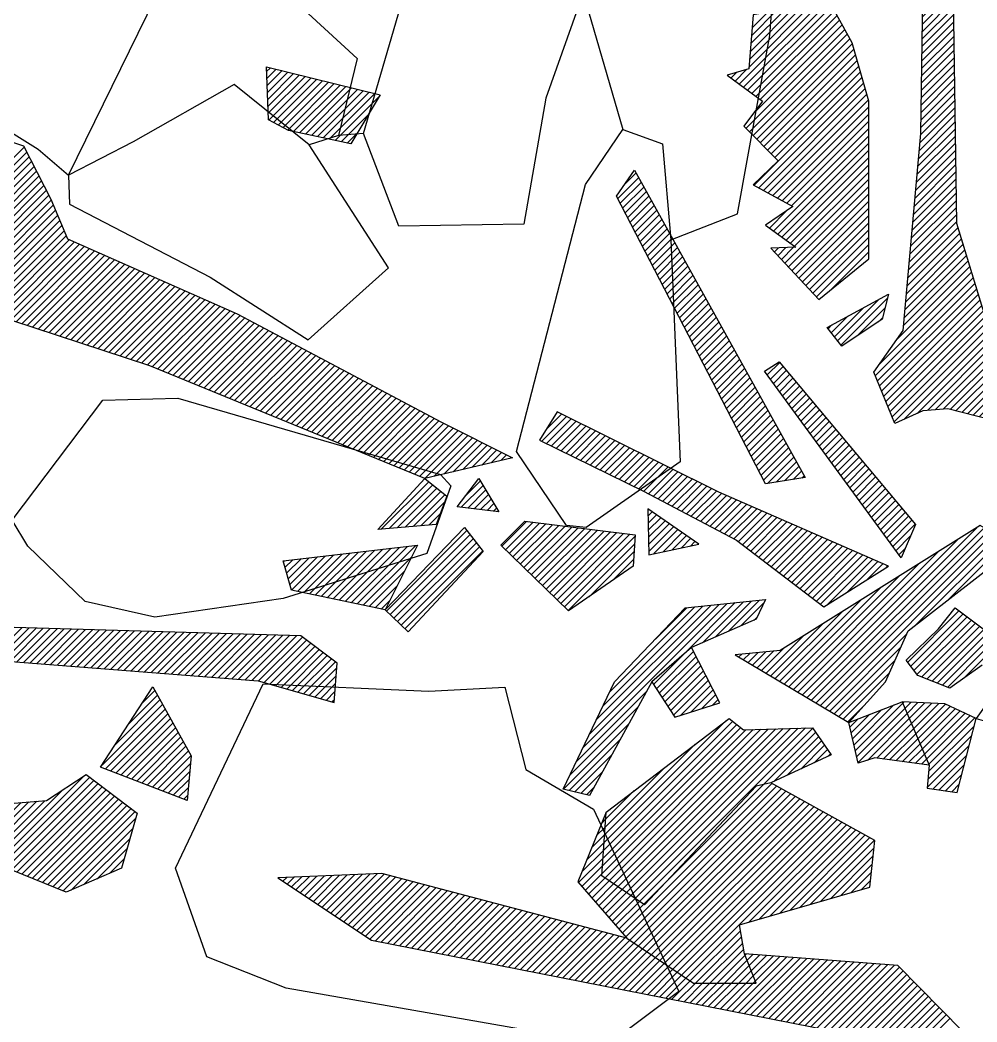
# Model space of a CAD drawing. Header units: metres. Extents: x -3.89 to -2.45, y -19 to -15.4.
# Drawn here: x -3.2645 to -2.7974, y -16.1378 to -15.6489 of the extents above; entities that cross this region are included whole.
import ezdxf

# ---------------------------------------------------------------- set-up
doc = ezdxf.new("R2010")
doc.units = ezdxf.units.M
doc.header["$LTSCALE"] = 25
doc.header["$MEASUREMENT"] = 0
doc.layers.get('0').update_dxf_attribs({"linetype": 'CONTINUOUS'})
for name, color, linetype in [('KNOCHEN', 2, 'CONTINUOUS'), ('KNOCHENSCHRAFF', 2, 'CONTINUOUS'), ('STEINE', 4, 'CONTINUOUS')]:
    doc.layers.add(name, color=color, linetype=linetype)

# ---------------------------------------------------------------- blocks, each defined once
blk = doc.blocks.new('*X3')
at = {"color": 0}
for p, q in [((-327.917, -1596.113), (-326.346, -1594.542)), ((-327.589, -1596.139), (-326.003, -1594.553)), ((-327.261, -1596.165), (-325.66, -1594.563)), ((-326.933, -1596.19), (-325.316, -1594.573)), ((-326.605, -1596.216), (-324.973, -1594.583)), ((-326.277, -1596.241), (-324.629, -1594.593)), ((-325.949, -1596.267), (-324.286, -1594.603)), ((-325.621, -1596.292), (-323.943, -1594.614)), ((-325.293, -1596.318), (-323.599, -1594.624)), ((-324.965, -1596.343), (-323.256, -1594.634)), ((-324.637, -1596.369), (-322.913, -1594.644)), ((-324.309, -1596.394), (-322.569, -1594.654)), ((-323.981, -1596.42), (-322.226, -1594.664)), ((-323.653, -1596.445), (-321.882, -1594.675)), ((-323.325, -1596.471), (-321.539, -1594.685)), ((-322.997, -1596.496), (-321.196, -1594.695)), ((-322.669, -1596.522), (-320.852, -1594.705)), ((-322.341, -1596.548), (-320.509, -1594.715)), ((-322.013, -1596.573), (-320.166, -1594.725)), ((-321.685, -1596.599), (-319.822, -1594.736)), ((-321.357, -1596.624), (-319.479, -1594.746)), ((-321.029, -1596.65), (-319.135, -1594.756)), ((-320.701, -1596.675), (-318.792, -1594.766)), ((-320.373, -1596.701), (-318.449, -1594.776)), ((-320.045, -1596.726), (-318.105, -1594.787)), ((-319.717, -1596.752), (-317.762, -1594.797)), ((-319.389, -1596.777), (-317.418, -1594.807)), ((-319.061, -1596.803), (-317.075, -1594.817)), ((-318.733, -1596.828), (-316.732, -1594.827)), ((-318.405, -1596.854), (-316.388, -1594.837)), ((-318.077, -1596.879), (-316.045, -1594.848)), ((-317.749, -1596.905), (-315.702, -1594.858)), ((-317.421, -1596.93), (-315.358, -1594.868)), ((-317.093, -1596.956), (-315.015, -1594.878)), ((-316.765, -1596.982), (-314.671, -1594.888)), ((-316.437, -1597.007), (-314.328, -1594.898)), ((-316.109, -1597.033), (-313.985, -1594.909)), ((-315.781, -1597.058), (-313.641, -1594.919)), ((-315.453, -1597.084), (-313.298, -1594.929)), ((-315.125, -1597.109), (-312.955, -1594.939)), ((-314.802, -1597.141), (-312.666, -1595.005)), ((-314.528, -1597.22), (-312.464, -1595.155)), ((-314.253, -1597.299), (-312.261, -1595.306)), ((-313.979, -1597.378), (-312.058, -1595.457)), ((-313.704, -1597.457), (-311.855, -1595.608)), ((-313.43, -1597.536), (-311.652, -1595.758)), ((-313.155, -1597.615), (-311.45, -1595.909)), ((-312.881, -1597.694), (-311.247, -1596.06)), ((-312.606, -1597.773), (-311.044, -1596.21)), ((-312.332, -1597.852), (-310.985, -1596.505)), ((-312.057, -1597.931), (-311.016, -1596.889)), ((-320.48, -1598.222), (-319.87, -1597.612)), ((-311.783, -1598.01), (-311.046, -1597.273)), ((-311.508, -1598.089), (-311.076, -1597.657)), ((-321.791, -1600.24), (-319.617, -1598.066)), ((-321.135, -1599.231), (-319.743, -1597.839)), ((-311.234, -1598.168), (-311.107, -1598.041)), ((-322.446, -1601.249), (-319.49, -1598.292)), ((-322.284, -1601.44), (-319.363, -1598.519)), ((-322.029, -1601.539), (-319.236, -1598.745)), ((-321.774, -1601.637), (-319.109, -1598.972)), ((-297.968, -1605.409), (-291.666, -1599.107)), ((-297.943, -1605.03), (-292.005, -1599.091)), ((-321.519, -1601.736), (-318.982, -1599.199)), ((-321.264, -1601.834), (-318.855, -1599.425)), ((-321.008, -1601.932), (-318.728, -1599.652)), ((-298.043, -1606.544), (-291.023, -1599.524)), ((-298.018, -1606.165), (-291.27, -1599.418)), ((-297.993, -1605.787), (-291.468, -1599.262)), ((-297.897, -1606.751), (-290.659, -1599.513)), ((-297.687, -1606.895), (-290.294, -1599.503)), ((-297.477, -1607.038), (-289.93, -1599.492)), ((-297.267, -1607.182), (-289.565, -1599.481)), ((-297.057, -1607.325), (-289.201, -1599.47)), ((-296.846, -1607.469), (-288.836, -1599.459)), ((-296.636, -1607.612), (-288.472, -1599.448)), ((-296.426, -1607.756), (-288.107, -1599.437)), ((-296.216, -1607.899), (-287.761, -1599.445)), ((-290.161, -1602.197), (-287.617, -1599.653)), ((-320.753, -1602.031), (-318.601, -1599.878)), ((-320.498, -1602.129), (-318.474, -1600.105)), ((-289.665, -1602.055), (-287.472, -1599.862)), ((-289.004, -1601.747), (-287.328, -1600.071)), ((-320.243, -1602.228), (-318.347, -1600.331)), ((-319.988, -1602.326), (-318.22, -1600.558)), ((-297.918, -1604.652), (-293.492, -1600.226)), ((-288.342, -1601.44), (-287.183, -1600.28)), ((-287.681, -1601.132), (-287.038, -1600.489)), ((-319.733, -1602.425), (-318.093, -1600.785)), ((-287.02, -1600.824), (-286.894, -1600.698)), ((-319.478, -1602.523), (-318.123, -1601.168)), ((-319.223, -1602.621), (-318.159, -1601.558)), ((-297.893, -1604.273), (-294.98, -1601.36)), ((-327.614, -1606.063), (-323.323, -1601.772)), ((-327.363, -1606.165), (-323.043, -1601.846)), ((-327.111, -1606.268), (-322.842, -1601.998)), ((-318.967, -1602.72), (-318.196, -1601.948)), ((-327.865, -1605.961), (-324.355, -1602.451)), ((-326.86, -1606.37), (-322.64, -1602.15)), ((-326.609, -1606.472), (-322.439, -1602.302)), ((-326.358, -1606.574), (-322.237, -1602.454)), ((-318.712, -1602.818), (-318.232, -1602.338)), ((-297.869, -1603.895), (-296.468, -1602.494)), ((-297.052, -1609.443), (-289.759, -1602.149)), ((-296.888, -1609.632), (-289.531, -1602.275)), ((-296.693, -1609.791), (-289.303, -1602.4)), ((-296.482, -1609.933), (-289.075, -1602.526)), ((-294.882, -1606.918), (-290.161, -1602.197)), ((-328.875, -1605.556), (-326.398, -1603.08)), ((-328.619, -1605.654), (-326.013, -1603.048)), ((-328.368, -1605.756), (-325.629, -1603.017)), ((-328.117, -1605.859), (-325.244, -1602.986)), ((-326.106, -1606.677), (-322.036, -1602.606)), ((-325.855, -1606.779), (-321.835, -1602.758)), ((-325.604, -1606.881), (-321.633, -1602.911)), ((-325.352, -1606.983), (-321.432, -1603.063)), ((-318.457, -1602.917), (-318.268, -1602.728)), ((-296.27, -1610.075), (-288.847, -1602.651)), ((-296.059, -1610.217), (-288.619, -1602.777)), ((-295.848, -1610.359), (-288.391, -1602.902)), ((-295.636, -1610.501), (-288.163, -1603.028)), ((-325.101, -1607.086), (-321.23, -1603.215)), ((-324.85, -1607.188), (-321.029, -1603.367)), ((-324.598, -1607.29), (-320.828, -1603.519)), ((-295.425, -1610.643), (-287.935, -1603.153)), ((-295.213, -1610.785), (-287.707, -1603.279)), ((-295.002, -1610.928), (-287.479, -1603.404)), ((-294.79, -1611.07), (-287.251, -1603.53)), ((-324.347, -1607.392), (-320.808, -1603.853)), ((-298.067, -1604.093), (-297.869, -1603.895)), ((-294.579, -1611.212), (-287.022, -1603.655)), ((-294.368, -1611.354), (-286.794, -1603.781)), ((-294.156, -1611.496), (-286.566, -1603.906)), ((-293.945, -1611.638), (-286.338, -1604.032)), ((-323.951, -1607.35), (-320.948, -1604.347)), ((-298.306, -1604.685), (-297.893, -1604.273)), ((-290.853, -1608.9), (-286.11, -1604.157)), ((-290.356, -1608.757), (-285.882, -1604.283)), ((-289.86, -1608.614), (-285.654, -1604.408)), ((-289.364, -1608.471), (-285.426, -1604.534)), ((-323.327, -1607.079), (-321.088, -1604.84)), ((-298.783, -1605.87), (-297.943, -1605.03)), ((-298.544, -1605.278), (-297.918, -1604.652)), ((-288.867, -1608.328), (-285.198, -1604.659)), ((-288.371, -1608.186), (-284.97, -1604.785)), ((-287.874, -1608.043), (-284.742, -1604.91)), ((-322.703, -1606.809), (-321.227, -1605.333)), ((-299.022, -1606.463), (-297.968, -1605.409)), ((-287.378, -1607.9), (-284.764, -1605.286)), ((-322.078, -1606.538), (-321.367, -1605.826)), ((-299.191, -1606.985), (-297.993, -1605.787)), ((-286.882, -1607.757), (-284.808, -1605.684)), ((-299.026, -1607.174), (-298.018, -1606.165)), ((-286.385, -1607.614), (-284.853, -1606.082)), ((-285.889, -1607.471), (-284.897, -1606.479)), ((-313.827, -1606.772), (-313.798, -1606.742)), ((-313.615, -1606.914), (-313.429, -1606.728)), ((-313.403, -1607.055), (-313.061, -1606.713)), ((-313.191, -1607.197), (-312.693, -1606.698)), ((-312.979, -1607.338), (-312.325, -1606.684)), ((-312.767, -1607.479), (-311.957, -1606.669)), ((-312.555, -1607.621), (-311.588, -1606.654)), ((-312.343, -1607.762), (-311.22, -1606.64)), ((-312.131, -1607.904), (-310.852, -1606.625)), ((-311.919, -1608.045), (-310.484, -1606.611)), ((-311.706, -1608.187), (-310.116, -1606.596)), ((-311.494, -1608.328), (-309.747, -1606.581)), ((-311.282, -1608.47), (-309.379, -1606.567)), ((-311.07, -1608.611), (-309.011, -1606.552)), ((-310.858, -1608.753), (-308.676, -1606.571)), ((-310.646, -1608.894), (-308.396, -1606.645)), ((-310.434, -1609.036), (-308.117, -1606.718)), ((-310.222, -1609.177), (-307.837, -1606.792)), ((-310.01, -1609.318), (-307.557, -1606.866)), ((-309.798, -1609.46), (-307.278, -1606.94)), ((-298.862, -1607.363), (-298.043, -1606.544)), ((-298.697, -1607.552), (-297.897, -1606.751)), ((-298.533, -1607.741), (-297.687, -1606.895)), ((-296.006, -1608.043), (-294.882, -1606.918)), ((-285.392, -1607.328), (-284.941, -1606.877)), ((-309.586, -1609.601), (-306.998, -1607.014)), ((-309.373, -1609.743), (-306.718, -1607.088)), ((-309.11, -1609.833), (-306.439, -1607.162)), ((-308.815, -1609.891), (-306.159, -1607.235)), ((-308.519, -1609.949), (-305.879, -1607.309)), ((-308.224, -1610.007), (-305.6, -1607.383)), ((-307.928, -1610.066), (-305.32, -1607.457)), ((-298.368, -1607.93), (-297.477, -1607.038)), ((-298.204, -1608.119), (-297.267, -1607.182)), ((-298.039, -1608.308), (-297.057, -1607.325)), ((-297.875, -1608.497), (-296.846, -1607.469)), ((-307.633, -1610.124), (-305.04, -1607.531)), ((-307.337, -1610.182), (-304.76, -1607.605)), ((-307.042, -1610.24), (-304.481, -1607.679)), ((-306.746, -1610.298), (-304.201, -1607.752)), ((-306.451, -1610.356), (-303.921, -1607.826)), ((-306.155, -1610.414), (-303.642, -1607.9)), ((-297.71, -1608.686), (-296.636, -1607.612)), ((-297.546, -1608.875), (-296.426, -1607.756)), ((-297.381, -1609.065), (-296.216, -1607.899)), ((-305.86, -1610.472), (-303.362, -1607.974)), ((-305.564, -1610.53), (-303.082, -1608.048)), ((-305.269, -1610.588), (-302.803, -1608.122)), ((-304.973, -1610.646), (-302.523, -1608.196)), ((-304.678, -1610.704), (-302.243, -1608.269)), ((-304.382, -1610.762), (-301.963, -1608.343)), ((-304.087, -1610.82), (-301.684, -1608.417)), ((-297.217, -1609.254), (-296.006, -1608.043)), ((-303.791, -1610.878), (-301.404, -1608.491)), ((-303.496, -1610.936), (-301.124, -1608.565)), ((-303.2, -1610.994), (-300.845, -1608.639)), ((-302.905, -1611.052), (-300.565, -1608.713)), ((-302.609, -1611.11), (-300.285, -1608.786)), ((-302.314, -1611.168), (-300.006, -1608.86)), ((-302.018, -1611.226), (-299.726, -1608.934)), ((-301.723, -1611.284), (-299.446, -1609.008)), ((-301.427, -1611.342), (-299.167, -1609.082)), ((-301.132, -1611.401), (-298.887, -1609.156)), ((-300.836, -1611.459), (-298.607, -1609.23)), ((-300.541, -1611.517), (-298.327, -1609.303)), ((-300.245, -1611.575), (-298.048, -1609.377)), ((-293.733, -1611.78), (-291.284, -1609.331)), ((-299.95, -1611.633), (-297.768, -1609.451)), ((-299.654, -1611.691), (-297.488, -1609.525)), ((-299.359, -1611.749), (-297.209, -1609.599)), ((-299.063, -1611.807), (-296.929, -1609.673)), ((-298.768, -1611.865), (-296.693, -1609.791)), ((-293.486, -1611.887), (-291.231, -1609.631)), ((-298.472, -1611.923), (-296.482, -1609.933)), ((-298.177, -1611.981), (-296.27, -1610.075)), ((-297.881, -1612.039), (-296.059, -1610.217)), ((-297.586, -1612.097), (-295.848, -1610.359)), ((-293.133, -1611.887), (-291.177, -1609.931)), ((-292.779, -1611.887), (-291.124, -1610.231)), ((-297.29, -1612.155), (-295.636, -1610.501)), ((-296.995, -1612.213), (-295.425, -1610.643)), ((-296.699, -1612.271), (-295.213, -1610.785)), ((-292.426, -1611.887), (-291.06, -1610.521)), ((-292.072, -1611.887), (-290.96, -1610.775)), ((-291.675, -1613.258), (-289.034, -1610.617)), ((-291.38, -1613.316), (-288.705, -1610.641)), ((-291.084, -1613.374), (-288.376, -1610.666)), ((-291.06, -1610.521), (-291.007, -1610.469)), ((-290.96, -1610.775), (-290.679, -1610.493)), ((-290.86, -1611.029), (-290.35, -1610.518)), ((-290.789, -1613.432), (-288.048, -1610.691)), ((-290.761, -1611.282), (-290.021, -1610.543)), ((-290.661, -1611.536), (-289.692, -1610.567)), ((-290.561, -1611.79), (-289.363, -1610.592)), ((-290.493, -1613.49), (-287.719, -1610.716)), ((-290.198, -1613.548), (-287.39, -1610.74)), ((-289.902, -1613.606), (-287.061, -1610.765)), ((-289.607, -1613.664), (-286.732, -1610.79)), ((-289.311, -1613.722), (-286.403, -1610.814)), ((-289.016, -1613.78), (-286.074, -1610.839)), ((-288.72, -1613.838), (-285.746, -1610.864)), ((-288.425, -1613.896), (-285.417, -1610.888)), ((-296.404, -1612.329), (-295.002, -1610.928)), ((-296.108, -1612.387), (-294.79, -1611.07)), ((-295.812, -1612.445), (-294.579, -1611.212)), ((-295.517, -1612.503), (-294.368, -1611.354)), ((-291.719, -1611.887), (-290.86, -1611.029)), ((-291.365, -1611.887), (-290.761, -1611.282)), ((-288.129, -1613.954), (-285.088, -1610.913)), ((-287.834, -1614.012), (-284.759, -1610.938)), ((-287.538, -1614.071), (-284.43, -1610.962)), ((-287.243, -1614.129), (-284.101, -1610.987)), ((-286.947, -1614.187), (-283.772, -1611.012)), ((-286.652, -1614.245), (-283.519, -1611.112)), ((-286.356, -1614.303), (-283.344, -1611.29)), ((-295.221, -1612.561), (-294.156, -1611.496)), ((-294.926, -1612.619), (-293.945, -1611.638)), ((-294.63, -1612.677), (-293.733, -1611.78)), ((-291.012, -1611.887), (-290.661, -1611.536)), ((-290.658, -1611.887), (-290.561, -1611.79)), ((-286.061, -1614.361), (-283.169, -1611.469)), ((-285.765, -1614.419), (-282.993, -1611.647)), ((-285.47, -1614.477), (-282.818, -1611.825)), ((-294.335, -1612.736), (-293.486, -1611.887)), ((-294.039, -1612.794), (-293.133, -1611.887)), ((-293.744, -1612.852), (-292.779, -1611.887)), ((-293.448, -1612.91), (-292.426, -1611.887)), ((-293.153, -1612.968), (-292.072, -1611.887)), ((-292.857, -1613.026), (-291.719, -1611.887)), ((-292.562, -1613.084), (-291.365, -1611.887)), ((-292.266, -1613.142), (-291.012, -1611.887)), ((-291.971, -1613.2), (-290.658, -1611.887)), ((-285.174, -1614.535), (-282.643, -1612.003)), ((-284.879, -1614.593), (-282.467, -1612.182)), ((-284.583, -1614.651), (-282.292, -1612.36)), ((-284.288, -1614.709), (-282.117, -1612.538)), ((-283.992, -1614.767), (-281.941, -1612.716)), ((-283.697, -1614.825), (-281.766, -1612.894)), ((-283.401, -1614.883), (-281.591, -1613.073)), ((-283.106, -1614.941), (-281.415, -1613.251)), ((-282.81, -1614.999), (-281.24, -1613.429)), ((-282.445, -1614.988), (-281.065, -1613.607))]:
    blk.add_line(p, q, dxfattribs=at)
blk = doc.blocks.new('*X4')
at = {"color": 0}
for p, q in [((-331.672, -1576.534), (-326.238, -1571.1)), ((-332.06, -1577.629), (-326, -1571.568)), ((-331.866, -1577.081), (-326.119, -1571.334)), ((-331.939, -1577.861), (-325.88, -1571.803)), ((-331.674, -1577.95), (-325.761, -1572.037)), ((-331.409, -1578.038), (-325.642, -1572.271)), ((-331.144, -1578.126), (-325.522, -1572.505)), ((-330.879, -1578.215), (-325.403, -1572.739)), ((-330.613, -1578.303), (-325.284, -1572.974)), ((-330.348, -1578.392), (-325.164, -1573.208)), ((-330.083, -1578.48), (-325.045, -1573.442)), ((-329.818, -1578.569), (-324.928, -1573.679)), ((-329.553, -1578.657), (-324.824, -1573.928)), ((-329.288, -1578.746), (-324.719, -1574.177)), ((-329.023, -1578.834), (-324.614, -1574.426)), ((-328.758, -1578.922), (-324.51, -1574.674)), ((-328.493, -1579.011), (-324.405, -1574.923)), ((-328.227, -1579.099), (-324.3, -1575.172)), ((-327.962, -1579.188), (-324.195, -1575.421)), ((-327.696, -1579.275), (-324.031, -1575.61)), ((-327.43, -1579.363), (-323.786, -1575.719)), ((-327.164, -1579.45), (-323.541, -1575.827)), ((-326.898, -1579.538), (-323.296, -1575.935)), ((-326.632, -1579.625), (-323.05, -1576.044)), ((-326.366, -1579.713), (-322.805, -1576.152)), ((-326.1, -1579.801), (-322.56, -1576.26)), ((-325.834, -1579.888), (-322.315, -1576.369)), ((-325.568, -1579.976), (-322.07, -1576.477)), ((-325.302, -1580.063), (-321.825, -1576.586)), ((-325.036, -1580.151), (-321.579, -1576.694)), ((-324.77, -1580.239), (-321.334, -1576.802)), ((-324.504, -1580.326), (-321.089, -1576.911)), ((-324.239, -1580.414), (-320.844, -1577.019)), ((-323.973, -1580.501), (-320.599, -1577.127)), ((-323.707, -1580.589), (-320.353, -1577.236)), ((-323.441, -1580.676), (-320.108, -1577.344)), ((-323.175, -1580.764), (-319.863, -1577.452)), ((-322.909, -1580.852), (-319.618, -1577.561)), ((-322.643, -1580.939), (-319.373, -1577.669)), ((-322.377, -1581.027), (-319.127, -1577.778)), ((-322.111, -1581.114), (-318.882, -1577.886)), ((-321.845, -1581.202), (-318.637, -1577.994)), ((-321.579, -1581.289), (-318.392, -1578.103)), ((-321.313, -1581.377), (-318.147, -1578.211)), ((-321.047, -1581.465), (-317.902, -1578.319)), ((-320.781, -1581.552), (-317.656, -1578.428)), ((-320.515, -1581.64), (-317.411, -1578.536)), ((-320.249, -1581.727), (-317.166, -1578.644)), ((-319.991, -1581.823), (-316.921, -1578.753)), ((-319.74, -1581.925), (-316.676, -1578.861)), ((-319.489, -1582.028), (-316.43, -1578.97)), ((-319.238, -1582.131), (-316.185, -1579.078)), ((-318.987, -1582.233), (-315.94, -1579.186)), ((-318.736, -1582.336), (-315.704, -1579.303)), ((-318.485, -1582.439), (-315.473, -1579.426)), ((-318.235, -1582.541), (-315.242, -1579.549)), ((-317.984, -1582.644), (-315.011, -1579.671)), ((-317.733, -1582.747), (-314.78, -1579.794)), ((-317.482, -1582.85), (-314.549, -1579.916)), ((-317.231, -1582.952), (-314.318, -1580.039)), ((-316.98, -1583.055), (-314.087, -1580.162)), ((-316.729, -1583.158), (-313.856, -1580.284)), ((-316.479, -1583.26), (-313.625, -1580.407)), ((-316.228, -1583.363), (-313.394, -1580.53)), ((-315.977, -1583.466), (-313.163, -1580.652)), ((-315.726, -1583.568), (-312.932, -1580.775)), ((-315.475, -1583.671), (-312.701, -1580.897)), ((-315.224, -1583.774), (-312.47, -1581.02)), ((-314.973, -1583.876), (-312.239, -1581.143)), ((-314.722, -1583.979), (-312.008, -1581.265)), ((-314.472, -1584.082), (-311.778, -1581.388)), ((-314.221, -1584.185), (-311.547, -1581.51)), ((-313.97, -1584.287), (-311.316, -1581.633)), ((-313.719, -1584.39), (-311.085, -1581.756)), ((-313.468, -1584.493), (-310.854, -1581.878)), ((-313.217, -1584.595), (-310.623, -1582.001)), ((-312.966, -1584.698), (-310.392, -1582.123)), ((-312.716, -1584.801), (-310.161, -1582.246)), ((-312.465, -1584.903), (-309.93, -1582.369)), ((-312.214, -1585.006), (-309.699, -1582.491)), ((-311.963, -1585.109), (-309.468, -1582.614)), ((-311.712, -1585.211), (-309.237, -1582.736)), ((-311.461, -1585.314), (-309.006, -1582.859)), ((-311.21, -1585.417), (-308.775, -1582.982)), ((-310.96, -1585.52), (-308.544, -1583.104)), ((-310.709, -1585.622), (-308.313, -1583.227)), ((-310.458, -1585.725), (-308.082, -1583.349)), ((-310.207, -1585.828), (-307.851, -1583.472)), ((-309.956, -1585.93), (-307.621, -1583.595)), ((-309.705, -1586.033), (-307.39, -1583.717)), ((-309.454, -1586.136), (-307.159, -1583.84)), ((-309.203, -1586.238), (-306.928, -1583.963)), ((-308.953, -1586.341), (-306.697, -1584.085)), ((-308.702, -1586.444), (-306.466, -1584.208)), ((-308.451, -1586.546), (-306.235, -1584.33)), ((-308.2, -1586.649), (-306.004, -1584.453)), ((-300.982, -1585.442), (-299.778, -1584.238)), ((-300.785, -1584.891), (-300.015, -1584.121)), ((-300.745, -1585.558), (-299.542, -1584.355)), ((-300.508, -1585.674), (-299.306, -1584.473)), ((-307.949, -1586.752), (-305.771, -1584.573)), ((-307.698, -1586.854), (-305.535, -1584.691)), ((-307.447, -1586.957), (-305.3, -1584.809)), ((-307.197, -1587.06), (-305.064, -1584.927)), ((-300.271, -1585.791), (-299.07, -1584.59)), ((-300.033, -1585.907), (-298.834, -1584.707)), ((-299.796, -1586.023), (-298.598, -1584.825)), ((-299.559, -1586.14), (-298.361, -1584.942)), ((-306.946, -1587.163), (-304.828, -1585.045)), ((-306.695, -1587.265), (-304.593, -1585.163)), ((-306.233, -1587.157), (-304.357, -1585.281)), ((-305.77, -1587.047), (-304.121, -1585.399)), ((-299.322, -1586.256), (-298.125, -1585.06)), ((-299.084, -1586.372), (-297.889, -1585.177)), ((-298.847, -1586.489), (-297.653, -1585.294)), ((-298.61, -1586.605), (-297.417, -1585.412)), ((-305.306, -1586.937), (-303.886, -1585.517)), ((-304.842, -1586.826), (-303.65, -1585.634)), ((-304.378, -1586.716), (-303.414, -1585.752)), ((-303.914, -1586.606), (-303.179, -1585.87)), ((-298.373, -1586.721), (-297.181, -1585.529)), ((-298.135, -1586.838), (-296.944, -1585.647)), ((-297.898, -1586.954), (-296.708, -1585.764)), ((-297.661, -1587.07), (-296.472, -1585.881)), ((-303.45, -1586.495), (-302.943, -1585.988)), ((-302.986, -1586.385), (-302.707, -1586.106)), ((-302.522, -1586.275), (-302.472, -1586.224)), ((-297.424, -1587.186), (-296.236, -1585.999)), ((-297.186, -1587.303), (-296, -1586.116)), ((-296.949, -1587.419), (-295.764, -1586.234)), ((-296.712, -1587.535), (-295.527, -1586.351)), ((-296.475, -1587.652), (-295.291, -1586.468)), ((-296.238, -1587.768), (-295.055, -1586.586)), ((-296.001, -1587.885), (-294.819, -1586.703)), ((-295.769, -1588.007), (-294.583, -1586.82)), ((-295.538, -1588.129), (-294.347, -1586.938)), ((-308.82, -1589.744), (-306.499, -1587.423)), ((-304.675, -1588.073), (-303.98, -1587.379)), ((-295.307, -1588.251), (-294.11, -1587.055)), ((-295.075, -1588.374), (-293.874, -1587.173)), ((-294.844, -1588.496), (-293.638, -1587.29)), ((-294.613, -1588.618), (-293.402, -1587.407)), ((-308.432, -1589.709), (-306.304, -1587.581)), ((-308.044, -1589.675), (-306.108, -1587.739)), ((-307.656, -1589.64), (-305.913, -1587.897)), ((-304.913, -1588.665), (-303.849, -1587.601)), ((-304.599, -1588.705), (-303.717, -1587.823)), ((-294.381, -1588.74), (-293.166, -1587.525)), ((-294.15, -1588.862), (-292.93, -1587.642)), ((-293.919, -1588.985), (-292.693, -1587.76)), ((-293.687, -1589.107), (-292.457, -1587.877)), ((-307.267, -1589.606), (-305.717, -1588.056)), ((-304.285, -1588.744), (-303.585, -1588.045)), ((-303.97, -1588.783), (-303.454, -1588.267)), ((-293.456, -1589.229), (-292.216, -1587.989)), ((-293.225, -1589.351), (-291.969, -1588.096)), ((-292.993, -1589.474), (-291.723, -1588.203)), ((-292.762, -1589.596), (-291.477, -1588.311)), ((-306.879, -1589.571), (-305.733, -1588.424)), ((-303.656, -1588.823), (-303.322, -1588.489)), ((-303.342, -1588.862), (-303.19, -1588.711)), ((-295.808, -1588.752), (-295.803, -1588.747)), ((-295.8, -1589.098), (-295.594, -1588.892)), ((-292.531, -1589.718), (-291.231, -1588.418)), ((-292.299, -1589.84), (-290.985, -1588.525)), ((-292.068, -1589.962), (-290.738, -1588.633)), ((-291.837, -1590.085), (-290.492, -1588.74)), ((-291.605, -1590.207), (-290.246, -1588.847)), ((-306.491, -1589.536), (-305.941, -1588.986)), ((-302.93, -1590.571), (-301.722, -1589.364)), ((-295.792, -1589.444), (-295.385, -1589.037)), ((-295.784, -1589.79), (-295.177, -1589.182)), ((-295.776, -1590.135), (-294.968, -1589.327)), ((-291.389, -1590.344), (-290, -1588.955)), ((-291.188, -1590.497), (-289.753, -1589.062)), ((-290.987, -1590.65), (-289.507, -1589.169)), ((-290.787, -1590.803), (-289.261, -1589.277)), ((-290.586, -1590.956), (-289.015, -1589.384)), ((-308.566, -1593.732), (-304.642, -1589.808)), ((-302.75, -1590.745), (-301.407, -1589.402)), ((-302.571, -1590.919), (-301.092, -1589.441)), ((-302.391, -1591.093), (-300.778, -1589.48)), ((-302.212, -1591.267), (-300.463, -1589.518)), ((-302.032, -1591.441), (-300.148, -1589.557)), ((-301.853, -1591.615), (-299.833, -1589.596)), ((-301.673, -1591.789), (-299.518, -1589.634)), ((-301.494, -1591.963), (-299.203, -1589.673)), ((-301.314, -1592.138), (-298.888, -1589.712)), ((-301.135, -1592.312), (-298.573, -1589.75)), ((-300.955, -1592.486), (-298.259, -1589.789)), ((-300.776, -1592.66), (-297.944, -1589.828)), ((-300.596, -1592.834), (-297.629, -1589.867)), ((-295.769, -1590.481), (-294.759, -1589.472)), ((-295.761, -1590.827), (-294.551, -1589.617)), ((-295.511, -1590.93), (-294.342, -1589.761)), ((-290.386, -1591.108), (-288.768, -1589.491)), ((-290.185, -1591.261), (-288.522, -1589.599)), ((-289.984, -1591.414), (-288.276, -1589.706)), ((-289.784, -1591.567), (-288.03, -1589.813)), ((-288.038, -1597.953), (-279.751, -1589.666)), ((-287.816, -1598.085), (-279.398, -1589.667)), ((-287.595, -1598.217), (-279.173, -1589.795)), ((-308.385, -1593.905), (-304.487, -1590.007)), ((-308.204, -1594.078), (-304.331, -1590.205)), ((-300.417, -1593.008), (-297.314, -1589.905)), ((-300.237, -1593.182), (-296.999, -1589.944)), ((-300.058, -1593.356), (-296.684, -1589.983)), ((-299.878, -1593.53), (-296.422, -1590.074)), ((-295.064, -1590.838), (-294.133, -1589.906)), ((-294.618, -1590.745), (-293.924, -1590.051)), ((-294.171, -1590.652), (-293.716, -1590.196)), ((-293.725, -1590.559), (-293.507, -1590.341)), ((-289.583, -1591.72), (-287.783, -1589.921)), ((-289.382, -1591.873), (-287.537, -1590.028)), ((-289.182, -1592.026), (-287.291, -1590.135)), ((-288.981, -1592.179), (-287.045, -1590.243)), ((-288.781, -1592.332), (-286.799, -1590.35)), ((-288.259, -1597.821), (-280.693, -1590.255)), ((-287.373, -1598.349), (-278.948, -1589.924)), ((-287.152, -1598.482), (-278.723, -1590.053)), ((-282.737, -1594.42), (-278.498, -1590.181)), ((-281.141, -1593.177), (-278.273, -1590.31)), ((-312.035, -1592.959), (-309.932, -1590.856)), ((-311.742, -1593.02), (-309.532, -1590.81)), ((-311.45, -1593.081), (-309.132, -1590.763)), ((-311.158, -1593.143), (-308.732, -1590.717)), ((-310.866, -1593.204), (-308.332, -1590.671)), ((-310.574, -1593.265), (-307.932, -1590.624)), ((-310.282, -1593.327), (-307.532, -1590.578)), ((-309.989, -1593.388), (-307.132, -1590.531)), ((-308.023, -1594.25), (-304.176, -1590.403)), ((-307.842, -1594.423), (-304.021, -1590.602)), ((-307.662, -1594.596), (-303.866, -1590.8)), ((-299.699, -1593.704), (-296.448, -1590.453)), ((-298.677, -1593.036), (-296.473, -1590.832)), ((-288.58, -1592.485), (-286.552, -1590.457)), ((-288.481, -1597.689), (-281.635, -1590.843)), ((-288.379, -1592.638), (-286.306, -1590.565)), ((-288.179, -1592.791), (-286.06, -1590.672)), ((-287.978, -1592.944), (-285.814, -1590.779)), ((-313.595, -1591.337), (-313.532, -1591.274)), ((-313.516, -1591.612), (-313.132, -1591.228)), ((-313.438, -1591.887), (-312.732, -1591.181)), ((-313.359, -1592.162), (-312.332, -1591.135)), ((-313.281, -1592.437), (-311.932, -1591.088)), ((-313.199, -1592.708), (-311.532, -1591.042)), ((-312.909, -1592.773), (-311.132, -1590.995)), ((-312.619, -1592.836), (-310.732, -1590.949)), ((-312.327, -1592.897), (-310.332, -1590.903)), ((-309.697, -1593.45), (-307.329, -1591.081)), ((-297.525, -1592.238), (-296.498, -1591.211)), ((-287.777, -1593.097), (-285.567, -1590.886)), ((-287.577, -1593.249), (-285.321, -1590.994)), ((-287.376, -1593.402), (-285.075, -1591.101)), ((-287.035, -1593.415), (-284.829, -1591.208)), ((-286.083, -1592.816), (-284.582, -1591.316)), ((-309.405, -1593.511), (-307.682, -1591.788)), ((-288.702, -1597.557), (-282.577, -1591.432)), ((-285.131, -1592.218), (-284.336, -1591.423)), ((-284.178, -1591.619), (-284.09, -1591.53)), ((-288.924, -1597.425), (-283.519, -1592.02)), ((-309.113, -1593.572), (-308.036, -1592.496)), ((-289.145, -1597.293), (-284.461, -1592.609)), ((-308.821, -1593.634), (-308.39, -1593.203)), ((-293.14, -1595.277), (-291.145, -1593.283)), ((-292.514, -1595.004), (-290.751, -1593.242)), ((-291.888, -1594.732), (-290.356, -1593.201)), ((-289.366, -1597.16), (-285.403, -1593.197)), ((-298.964, -1600.394), (-291.934, -1593.364)), ((-298.643, -1599.719), (-292.329, -1593.405)), ((-298.321, -1599.044), (-292.723, -1593.446)), ((-298, -1598.37), (-293.118, -1593.487)), ((-297.679, -1597.695), (-293.512, -1593.528)), ((-295.44, -1595.102), (-293.907, -1593.569)), ((-294.07, -1595.854), (-291.54, -1593.323)), ((-291.262, -1594.46), (-290.141, -1593.339)), ((-289.588, -1597.028), (-286.345, -1593.786)), ((-283.123, -1596.22), (-280.62, -1593.717)), ((-290.636, -1594.187), (-290.46, -1594.011)), ((-282.974, -1596.424), (-280.418, -1593.869)), ((-282.824, -1596.628), (-280.216, -1594.02)), ((-282.674, -1596.832), (-280.014, -1594.172)), ((-289.809, -1596.896), (-287.287, -1594.374)), ((-282.447, -1596.958), (-279.812, -1594.324)), ((-282.192, -1597.057), (-279.61, -1594.475)), ((-281.937, -1597.156), (-279.408, -1594.627)), ((-290.031, -1596.764), (-288.229, -1594.963)), ((-286.931, -1598.614), (-283.158, -1594.841)), ((-281.682, -1597.254), (-279.206, -1594.778)), ((-281.427, -1597.353), (-279.25, -1595.176)), ((-295.388, -1597.525), (-293.571, -1595.709)), ((-290.695, -1596.368), (-290.055, -1595.728)), ((-290.474, -1596.5), (-289.666, -1595.692)), ((-290.252, -1596.632), (-289.171, -1595.551)), ((-286.709, -1598.746), (-283.446, -1595.483)), ((-281.172, -1597.452), (-279.335, -1595.614)), ((-295.527, -1597.31), (-294.07, -1595.854)), ((-295.249, -1597.74), (-293.452, -1595.943)), ((-295.11, -1597.954), (-293.333, -1596.177)), ((-291.359, -1595.971), (-291.225, -1595.837)), ((-291.138, -1596.103), (-290.835, -1595.8)), ((-290.916, -1596.236), (-290.445, -1595.764)), ((-286.488, -1598.878), (-283.735, -1596.125)), ((-280.382, -1597.015), (-279.42, -1596.053)), ((-294.971, -1598.169), (-293.214, -1596.411)), ((-294.832, -1598.384), (-293.094, -1596.646)), ((-294.693, -1598.598), (-292.975, -1596.88)), ((-294.555, -1598.813), (-292.856, -1597.114)), ((-286.266, -1599.01), (-284.023, -1596.767)), ((-299.285, -1601.069), (-295.855, -1597.638)), ((-294.216, -1598.828), (-292.736, -1597.348)), ((-293.692, -1598.658), (-292.617, -1597.583)), ((-293.168, -1598.487), (-292.498, -1597.817)), ((-292.644, -1598.317), (-292.379, -1598.051)), ((-283.367, -1598.232), (-283.296, -1598.161)), ((-283.261, -1598.48), (-282.959, -1598.178)), ((-283.156, -1598.728), (-282.622, -1598.194)), ((-299.606, -1601.743), (-296.288, -1598.425)), ((-286.045, -1599.142), (-285.274, -1598.371)), ((-285.81, -1599.968), (-284.384, -1598.542)), ((-285.744, -1600.255), (-283.803, -1598.314)), ((-285.678, -1600.543), (-283.367, -1598.232)), ((-285.611, -1600.83), (-283.261, -1598.48)), ((-283.05, -1598.976), (-282.285, -1598.211)), ((-282.945, -1599.224), (-281.948, -1598.227)), ((-282.839, -1599.472), (-281.611, -1598.244)), ((-282.733, -1599.72), (-281.285, -1598.272)), ((-282.628, -1599.968), (-281.044, -1598.384)), ((-282.522, -1600.216), (-280.803, -1598.497)), ((-282.416, -1600.464), (-280.562, -1598.609)), ((-285.943, -1599.394), (-285.547, -1598.998)), ((-285.876, -1599.681), (-284.965, -1598.77)), ((-285.545, -1601.117), (-283.156, -1598.728)), ((-285.092, -1601.018), (-283.05, -1598.976)), ((-282.311, -1600.711), (-280.321, -1598.722)), ((-282.205, -1600.959), (-280.08, -1598.834)), ((-282.1, -1601.207), (-279.839, -1598.947)), ((-299.927, -1602.418), (-296.721, -1599.212)), ((-284.635, -1600.914), (-282.945, -1599.224)), ((-284.323, -1600.956), (-282.839, -1599.472)), ((-282.106, -1601.567), (-279.883, -1599.344)), ((-299.648, -1602.493), (-297.155, -1599.999)), ((-284.012, -1600.998), (-282.733, -1599.72)), ((-283.7, -1601.04), (-282.628, -1599.968)), ((-282.141, -1601.956), (-280.003, -1599.818)), ((-283.389, -1601.082), (-282.522, -1600.216)), ((-283.077, -1601.124), (-282.416, -1600.464)), ((-282.177, -1602.345), (-280.124, -1600.292)), ((-299.363, -1602.561), (-297.588, -1600.786)), ((-282.766, -1601.166), (-282.311, -1600.711)), ((-282.454, -1601.208), (-282.205, -1600.959)), ((-281.895, -1602.417), (-280.244, -1600.766)), ((-299.078, -1602.63), (-298.022, -1601.573)), ((-282.143, -1601.25), (-282.1, -1601.207)), ((-281.585, -1602.46), (-280.364, -1601.239)), ((-281.274, -1602.503), (-280.484, -1601.713)), ((-298.793, -1602.698), (-298.455, -1602.36)), ((-280.963, -1602.546), (-280.604, -1602.187))]:
    blk.add_line(p, q, dxfattribs=at)
blk = doc.blocks.new('*X5')
at = {"color": 0}
for p, q in [((-291.342, -1568.024), (-287.369, -1564.05)), ((-291.139, -1568.174), (-286.948, -1563.983)), ((-290.935, -1568.323), (-286.823, -1564.211)), ((-290.862, -1567.19), (-287.799, -1564.126)), ((-290.833, -1566.807), (-288.229, -1564.203)), ((-290.803, -1566.424), (-288.659, -1564.279)), ((-290.774, -1566.041), (-289.089, -1564.356)), ((-290.744, -1565.658), (-289.519, -1564.432)), ((-290.731, -1568.473), (-286.697, -1564.439)), ((-290.715, -1565.275), (-289.949, -1564.509)), ((-290.528, -1568.623), (-286.572, -1564.667)), ((-290.324, -1568.773), (-286.447, -1564.896)), ((-291.023, -1570.179), (-286.196, -1565.352)), ((-290.669, -1569.472), (-286.321, -1565.124)), ((-290.847, -1570.356), (-286.07, -1565.58)), ((-290.67, -1570.533), (-285.945, -1565.808)), ((-290.493, -1570.71), (-285.825, -1566.042)), ((-290.316, -1570.887), (-285.746, -1566.317)), ((-290.14, -1571.064), (-285.668, -1566.592)), ((-289.963, -1571.24), (-285.589, -1566.867)), ((-314.41, -1567.403), (-314.228, -1567.221)), ((-314.396, -1567.743), (-313.945, -1567.292)), ((-314.383, -1568.083), (-313.661, -1567.362)), ((-291.546, -1567.874), (-290.987, -1567.314)), ((-289.786, -1571.417), (-285.511, -1567.142)), ((-314.37, -1568.424), (-313.378, -1567.432)), ((-314.357, -1568.764), (-313.095, -1567.502)), ((-314.343, -1569.104), (-312.812, -1567.573)), ((-314.33, -1569.445), (-312.528, -1567.643)), ((-314.306, -1569.774), (-312.245, -1567.713)), ((-314.074, -1569.896), (-311.962, -1567.783)), ((-313.843, -1570.018), (-311.678, -1567.854)), ((-291.75, -1567.724), (-291.482, -1567.456)), ((-290.617, -1572.955), (-285.354, -1567.692)), ((-289.609, -1571.594), (-285.432, -1567.417)), ((-313.611, -1570.14), (-311.395, -1567.924)), ((-313.38, -1570.262), (-311.112, -1567.994)), ((-313.096, -1570.332), (-310.828, -1568.064)), ((-312.806, -1570.395), (-310.545, -1568.134)), ((-312.515, -1570.458), (-310.262, -1568.205)), ((-312.225, -1570.521), (-309.978, -1568.275)), ((-311.934, -1570.584), (-309.695, -1568.345)), ((-290.389, -1573.081), (-285.275, -1567.967)), ((-290.161, -1573.206), (-285.197, -1568.242)), ((-311.644, -1570.647), (-309.412, -1568.415)), ((-311.353, -1570.71), (-309.129, -1568.486)), ((-311.063, -1570.773), (-308.93, -1568.64)), ((-289.934, -1573.332), (-285.118, -1568.517)), ((-289.706, -1573.458), (-285.04, -1568.792)), ((-289.478, -1573.584), (-285.021, -1569.127)), ((-310.772, -1570.836), (-309.451, -1569.516)), ((-289.251, -1573.71), (-285.021, -1569.48)), ((-289.023, -1573.836), (-285.021, -1569.834)), ((-288.795, -1573.962), (-285.021, -1570.187)), ((-310.482, -1570.899), (-309.973, -1570.391)), ((-289.671, -1575.191), (-285.021, -1570.541)), ((-289.466, -1575.339), (-285.021, -1570.895)), ((-289.26, -1575.488), (-285.021, -1571.248)), ((-289.055, -1575.636), (-285.021, -1571.602)), ((-288.85, -1575.785), (-285.021, -1571.956)), ((-297.271, -1573.599), (-296.258, -1572.586)), ((-296.946, -1572.921), (-296.385, -1572.359)), ((-289.118, -1576.76), (-285.021, -1572.663)), ((-288.645, -1575.933), (-285.021, -1572.309)), ((-297.151, -1573.832), (-296.132, -1572.813)), ((-297.03, -1574.065), (-296.006, -1573.041)), ((-288.947, -1576.942), (-285.021, -1573.016)), ((-296.909, -1574.298), (-295.879, -1573.268)), ((-296.789, -1574.531), (-295.753, -1573.495)), ((-296.668, -1574.764), (-295.627, -1573.722)), ((-288.776, -1577.124), (-285.022, -1573.37)), ((-288.605, -1577.307), (-285.022, -1573.724)), ((-296.547, -1574.996), (-295.501, -1573.95)), ((-296.427, -1575.229), (-295.374, -1574.177)), ((-289.876, -1575.042), (-289.04, -1574.207)), ((-288.434, -1577.489), (-285.022, -1574.077)), ((-296.306, -1575.462), (-295.248, -1574.404)), ((-296.186, -1575.695), (-295.122, -1574.631)), ((-288.262, -1577.672), (-285.022, -1574.431)), ((-296.065, -1575.928), (-294.995, -1574.859)), ((-295.944, -1576.161), (-294.869, -1575.086)), ((-288.091, -1577.854), (-285.022, -1574.785)), ((-287.92, -1578.036), (-285.022, -1575.138)), ((-295.824, -1576.394), (-294.743, -1575.313)), ((-295.703, -1576.627), (-294.617, -1575.541)), ((-287.749, -1578.219), (-285.022, -1575.492)), ((-295.582, -1576.86), (-294.49, -1575.768)), ((-295.462, -1577.093), (-294.364, -1575.995)), ((-289.632, -1576.212), (-289.433, -1576.014)), ((-289.46, -1576.395), (-289.065, -1575.999)), ((-289.289, -1576.577), (-288.696, -1575.984)), ((-287.578, -1578.401), (-285.022, -1575.845)), ((-295.341, -1577.326), (-294.238, -1576.222)), ((-295.221, -1577.559), (-294.111, -1576.45)), ((-295.1, -1577.792), (-293.985, -1576.677)), ((-286.832, -1578.009), (-285.022, -1576.199)), ((-294.979, -1578.025), (-293.859, -1576.904)), ((-294.859, -1578.258), (-293.733, -1577.131)), ((-294.738, -1578.49), (-293.606, -1577.359)), ((-294.617, -1578.723), (-293.48, -1577.586)), ((-294.497, -1578.956), (-293.354, -1577.813)), ((-294.376, -1579.189), (-293.227, -1578.041)), ((-294.256, -1579.422), (-293.101, -1578.268)), ((-294.135, -1579.655), (-292.975, -1578.495)), ((-286.547, -1580.552), (-284.509, -1578.514)), ((-286.392, -1580.751), (-284.105, -1578.464)), ((-294.014, -1579.888), (-292.849, -1578.722)), ((-293.894, -1580.121), (-292.722, -1578.95)), ((-286.702, -1580.353), (-285.281, -1578.933)), ((-285.606, -1580.319), (-284.223, -1578.936)), ((-293.773, -1580.354), (-292.596, -1579.177)), ((-293.653, -1580.587), (-292.47, -1579.404)), ((-286.856, -1580.155), (-286.053, -1579.351)), ((-284.546, -1579.613), (-284.341, -1579.407)), ((-293.532, -1580.82), (-292.344, -1579.631)), ((-293.411, -1581.053), (-292.217, -1579.859)), ((-293.291, -1581.286), (-292.091, -1580.086)), ((-287.011, -1579.956), (-286.825, -1579.77)), ((-293.17, -1581.519), (-291.965, -1580.313)), ((-293.049, -1581.752), (-291.838, -1580.541)), ((-292.929, -1581.984), (-291.712, -1580.768)), ((-292.808, -1582.217), (-291.586, -1580.995)), ((-292.688, -1582.45), (-291.46, -1581.222)), ((-292.567, -1582.683), (-291.333, -1581.45)), ((-292.446, -1582.916), (-291.207, -1581.677)), ((-292.326, -1583.149), (-291.081, -1581.904)), ((-289.976, -1582.214), (-289.369, -1581.607)), ((-289.827, -1582.418), (-289.208, -1581.799)), ((-289.677, -1582.622), (-289.047, -1581.991)), ((-292.205, -1583.382), (-290.954, -1582.131)), ((-292.084, -1583.615), (-290.828, -1582.359)), ((-289.528, -1582.826), (-288.885, -1582.184)), ((-289.379, -1583.031), (-288.724, -1582.376)), ((-291.964, -1583.848), (-290.702, -1582.586)), ((-291.843, -1584.081), (-290.576, -1582.813)), ((-289.229, -1583.235), (-288.563, -1582.568)), ((-289.08, -1583.439), (-288.401, -1582.76)), ((-288.931, -1583.643), (-288.24, -1582.953)), ((-291.723, -1584.314), (-290.449, -1583.04)), ((-291.602, -1584.547), (-290.323, -1583.268)), ((-291.481, -1584.78), (-290.197, -1583.495)), ((-288.781, -1583.847), (-288.079, -1583.145)), ((-288.632, -1584.051), (-287.917, -1583.337)), ((-291.361, -1585.013), (-290.07, -1583.722)), ((-291.24, -1585.246), (-289.944, -1583.95)), ((-288.482, -1584.256), (-287.756, -1583.529)), ((-288.333, -1584.46), (-287.595, -1583.721)), ((-288.184, -1584.664), (-287.433, -1583.914)), ((-291.119, -1585.478), (-289.818, -1584.177)), ((-290.999, -1585.711), (-289.692, -1584.404)), ((-288.034, -1584.868), (-287.272, -1584.106)), ((-287.885, -1585.072), (-287.111, -1584.298)), ((-287.736, -1585.277), (-286.949, -1584.49)), ((-290.878, -1585.944), (-289.565, -1584.631)), ((-290.758, -1586.177), (-289.439, -1584.859)), ((-287.586, -1585.481), (-286.788, -1584.682)), ((-287.437, -1585.685), (-286.627, -1584.875)), ((-290.637, -1586.41), (-289.313, -1585.086)), ((-290.516, -1586.643), (-289.186, -1585.313)), ((-287.288, -1585.889), (-286.465, -1585.067)), ((-287.138, -1586.093), (-286.304, -1585.259)), ((-286.989, -1586.298), (-286.143, -1585.451)), ((-290.396, -1586.876), (-289.06, -1585.54)), ((-290.275, -1587.109), (-288.934, -1585.768)), ((-286.839, -1586.502), (-285.981, -1585.644)), ((-286.69, -1586.706), (-285.82, -1585.836)), ((-290.155, -1587.342), (-288.808, -1585.995)), ((-289.969, -1587.51), (-288.681, -1586.222)), ((-289.549, -1587.444), (-288.555, -1586.45)), ((-286.541, -1586.91), (-285.659, -1586.028)), ((-286.391, -1587.114), (-285.497, -1586.22)), ((-286.242, -1587.318), (-285.336, -1586.412)), ((-289.13, -1587.378), (-288.429, -1586.677)), ((-288.71, -1587.312), (-288.302, -1586.904)), ((-286.093, -1587.523), (-285.175, -1586.605)), ((-285.943, -1587.727), (-285.013, -1586.797)), ((-288.29, -1587.245), (-288.176, -1587.131)), ((-285.794, -1587.931), (-284.852, -1586.989)), ((-285.645, -1588.135), (-284.691, -1587.181)), ((-285.495, -1588.339), (-284.529, -1587.373)), ((-285.346, -1588.544), (-284.368, -1587.566)), ((-285.196, -1588.748), (-284.207, -1587.758)), ((-285.047, -1588.952), (-284.045, -1587.95)), ((-284.898, -1589.156), (-283.884, -1588.142)), ((-284.748, -1589.36), (-283.723, -1588.335)), ((-284.599, -1589.565), (-283.561, -1588.527)), ((-284.45, -1589.769), (-283.4, -1588.719)), ((-284.3, -1589.973), (-283.239, -1588.911)), ((-284.151, -1590.177), (-283.077, -1589.103)), ((-284.002, -1590.381), (-282.916, -1589.296)), ((-283.852, -1590.585), (-282.755, -1589.488)), ((-283.703, -1590.79), (-282.98, -1590.067)), ((-283.553, -1590.994), (-283.256, -1590.696))]:
    blk.add_line(p, q, dxfattribs=at)
blk = doc.blocks.new('*X6')
at = {"color": 0}
for p, q in [((-282.329, -1559.717), (-282.088, -1559.476)), ((-282.324, -1559.358), (-282.289, -1559.323)), ((-282.344, -1560.793), (-281.485, -1559.934)), ((-282.339, -1560.434), (-281.686, -1559.781)), ((-282.334, -1560.076), (-281.887, -1559.628)), ((-282.359, -1561.868), (-280.882, -1560.391)), ((-282.354, -1561.51), (-281.083, -1560.239)), ((-282.349, -1561.151), (-281.284, -1560.086)), ((-282.363, -1562.227), (-280.945, -1560.808)), ((-282.373, -1562.944), (-280.935, -1561.506)), ((-282.368, -1562.585), (-280.94, -1561.157)), ((-282.378, -1563.302), (-280.93, -1561.854)), ((-282.383, -1563.661), (-280.925, -1562.203)), ((-282.393, -1564.378), (-280.916, -1562.9)), ((-282.388, -1564.019), (-280.921, -1562.552)), ((-282.398, -1564.737), (-280.911, -1563.249)), ((-282.408, -1565.454), (-280.901, -1563.946)), ((-282.403, -1565.095), (-280.906, -1563.598)), ((-282.413, -1565.812), (-280.896, -1564.295)), ((-282.418, -1566.171), (-280.891, -1564.644)), ((-282.428, -1566.888), (-280.882, -1565.341)), ((-282.423, -1566.529), (-280.887, -1564.992)), ((-282.433, -1567.246), (-280.877, -1565.69)), ((-282.443, -1567.963), (-280.867, -1566.387)), ((-282.438, -1567.605), (-280.872, -1566.038)), ((-282.448, -1568.322), (-280.862, -1566.736)), ((-282.453, -1568.681), (-280.857, -1567.085)), ((-282.463, -1569.398), (-280.848, -1567.782)), ((-282.458, -1569.039), (-280.852, -1567.433)), ((-282.468, -1569.756), (-280.843, -1568.131)), ((-282.481, -1570.476), (-280.833, -1568.828)), ((-282.473, -1570.115), (-280.838, -1568.479)), ((-282.516, -1570.865), (-280.828, -1569.177)), ((-282.551, -1571.254), (-280.823, -1569.525)), ((-282.622, -1572.031), (-280.813, -1570.223)), ((-282.586, -1571.642), (-280.818, -1569.874)), ((-282.657, -1572.419), (-280.809, -1570.571)), ((-282.727, -1573.197), (-280.799, -1571.269)), ((-282.692, -1572.808), (-280.804, -1570.92)), ((-282.762, -1573.585), (-280.794, -1571.617)), ((-282.797, -1573.974), (-280.789, -1571.966)), ((-282.867, -1574.751), (-280.779, -1572.663)), ((-282.832, -1574.362), (-280.784, -1572.315)), ((-282.902, -1575.139), (-280.775, -1573.012)), ((-282.972, -1575.917), (-280.765, -1573.71)), ((-282.937, -1575.528), (-280.77, -1573.361)), ((-283.007, -1576.305), (-280.76, -1574.058)), ((-283.042, -1576.694), (-280.755, -1574.407)), ((-283.112, -1577.471), (-280.68, -1575.039)), ((-283.077, -1577.082), (-280.75, -1574.756)), ((-283.182, -1578.248), (-280.514, -1575.58)), ((-283.147, -1577.86), (-280.597, -1575.31)), ((-283.252, -1579.025), (-280.349, -1576.122)), ((-283.217, -1578.637), (-280.432, -1575.851)), ((-283.322, -1579.803), (-280.184, -1576.664)), ((-283.287, -1579.414), (-280.266, -1576.393)), ((-283.647, -1580.48), (-280.101, -1576.935)), ((-284.703, -1582.244), (-279.936, -1577.476)), ((-284.473, -1581.66), (-280.018, -1577.206)), ((-284.601, -1582.495), (-279.853, -1577.747)), ((-284.499, -1582.747), (-279.77, -1578.018)), ((-284.396, -1582.998), (-279.687, -1578.289)), ((-284.294, -1583.249), (-279.605, -1578.56)), ((-284.191, -1583.5), (-279.522, -1578.831)), ((-284.089, -1583.751), (-279.439, -1579.102)), ((-283.986, -1584.002), (-279.357, -1579.372)), ((-283.884, -1584.253), (-279.274, -1579.643)), ((-283.782, -1584.504), (-279.191, -1579.914)), ((-283.297, -1584.373), (-279.109, -1580.185)), ((-282.661, -1584.091), (-278.986, -1580.416)), ((-282.164, -1583.948), (-278.831, -1580.615)), ((-281.779, -1583.916), (-278.676, -1580.813)), ((-281.393, -1583.884), (-278.522, -1581.012)), ((-281.048, -1583.893), (-278.367, -1581.211)), ((-280.767, -1583.965), (-278.212, -1581.41)), ((-280.486, -1584.037), (-278.058, -1581.609)), ((-280.205, -1584.11), (-277.903, -1581.808)), ((-279.924, -1584.182), (-277.748, -1582.007)), ((-279.642, -1584.254), (-277.594, -1582.206)), ((-279.361, -1584.327), (-277.439, -1582.405)), ((-279.08, -1584.399), (-277.295, -1582.615)), ((-278.799, -1584.472), (-277.353, -1583.025)), ((-278.518, -1584.544), (-277.41, -1583.436)), ((-278.236, -1584.616), (-277.468, -1583.847)), ((-277.955, -1584.689), (-277.525, -1584.258)), ((-277.674, -1584.761), (-277.583, -1584.669))]:
    blk.add_line(p, q, dxfattribs=at)

msp = doc.modelspace()

# ---------------------------------------------------------------- linework, layer by layer
at = {"layer": 'KNOCHEN'}
for points in [[(-2.8095, -15.60468), (-2.80749, -15.74811), (-2.79072, -15.80304), (-2.77292, -15.82594), (-2.77598, -15.84781), (-2.81158, -15.83864), (-2.82379, -15.83966), (-2.83752, -15.84576), (-2.84769, -15.82083), (-2.83345, -15.80049), (-2.82478, -15.70436), (-2.82323, -15.59297), (-2.80848, -15.60417)], [(-2.89803, -15.7603), (-2.87464, -15.78522), (-2.85022, -15.76539), (-2.85021, -15.68859), (-2.85834, -15.66011), (-2.86952, -15.63976), (-2.90665, -15.64636), (-2.90869, -15.67281), (-2.91938, -15.67586), (-2.90208, -15.68858), (-2.91124, -15.70078), (-2.89446, -15.71757), (-2.90667, -15.72927), (-2.88735, -15.73995), (-2.90057, -15.74911), (-2.88582, -15.75979), (-2.89803, -15.7603)], [(-3.14317, -15.69768), (-3.14419, -15.67174), (-3.08875, -15.68549), (-3.103, -15.70939), (-3.13351, -15.70277), (-3.14317, -15.69768)], [(-3.06692, -15.87266), (-3.20118, -15.8177), (-3.28002, -15.79175), (-3.32121, -15.778), (-3.31256, -15.75359), (-3.30035, -15.72257), (-3.28864, -15.70172), (-3.2627, -15.71037), (-3.24949, -15.73631), (-3.24135, -15.75564), (-3.15845, -15.79228), (-3.05878, -15.8452), (-3.02419, -15.8625), (-3.06692, -15.87266)], [(-2.9006, -15.87524), (-2.9733, -15.73485), (-2.96465, -15.72213), (-2.88127, -15.8722), (-2.9006, -15.87524)], [(-2.84362, -15.79489), (-2.86346, -15.80811), (-2.87057, -15.79896), (-2.84056, -15.78269), (-2.84362, -15.79489)], [(-2.89397, -15.81574), (-2.82736, -15.8951), (-2.83449, -15.91137), (-2.9011, -15.82031), (-2.89397, -15.81574)], [(-2.96011, -15.87879), (-2.91485, -15.90271), (-2.87213, -15.93527), (-2.84059, -15.91544), (-2.92349, -15.87931), (-3.00232, -15.84013), (-3.01097, -15.85386), (-2.96011, -15.87879)], [(-3.08981, -15.89758), (-3.06692, -15.87266), (-3.05624, -15.88131), (-3.06133, -15.89505), (-3.08981, -15.89758)], [(-3.05116, -15.8864), (-3.04047, -15.87267), (-3.03081, -15.88895), (-3.05116, -15.8864)], [(-2.95808, -15.88744), (-2.95757, -15.90982), (-2.93316, -15.90474), (-2.95808, -15.88744)], [(-3.0181, -15.89353), (-2.96418, -15.90015), (-2.9652, -15.91541), (-2.99674, -15.93727), (-3.0298, -15.90522), (-3.0181, -15.89353)], [(-3.07507, -15.94743), (-3.08626, -15.93675), (-3.0476, -15.89657), (-3.03844, -15.90827), (-3.07507, -15.94743)], [(-2.79583, -15.89561), (-2.8935, -15.95663), (-2.91537, -15.95866), (-2.85994, -15.99173), (-2.84213, -15.9719), (-2.83093, -15.94698), (-2.77803, -15.90579), (-2.79583, -15.89561)], [(-3.13204, -15.92707), (-3.1361, -15.91283), (-3.07049, -15.90522), (-3.08626, -15.93675), (-3.12746, -15.92809), (-3.13204, -15.92707)], [(-2.78364, -15.96987), (-2.79788, -15.98971), (-2.775, -15.99632), (-2.75567, -15.99022), (-2.74346, -16.00193), (-2.72464, -15.99634), (-2.71651, -16.00295), (-2.66208, -15.99889), (-2.65547, -15.98567), (-2.66919, -15.95566), (-2.6758, -15.93022), (-2.69919, -15.91089), (-2.71852, -15.93174), (-2.73837, -15.95412), (-2.76329, -15.95004), (-2.7816, -15.9536), (-2.78364, -15.96987)], [(-2.99931, -16.02425), (-2.97437, -15.97187), (-2.93978, -15.93576), (-2.90061, -15.9317), (-2.90519, -15.94136), (-2.93673, -15.95509), (-2.95606, -15.97187), (-2.98659, -16.0273), (-2.99931, -16.02425)], [(-2.79483, -15.96377), (-2.8106, -15.97495), (-2.82636, -15.96885), (-2.83195, -15.96122), (-2.81618, -15.94596), (-2.80804, -15.93579), (-2.79177, -15.948)], [(-3.31871, -15.95806), (-3.14832, -15.97132), (-3.11119, -15.98201), (-3.10966, -15.96268), (-3.12746, -15.94945), (-3.31769, -15.94382), (-3.31871, -15.95806)], [(-2.95606, -15.97187), (-2.94488, -15.98917), (-2.923, -15.98205), (-2.93673, -15.95509)], [(-3.18292, -16.0298), (-3.22513, -16.01352), (-3.19969, -15.97436), (-3.18088, -16.00793), (-3.18292, -16.0298)], [(-2.85536, -16.01157), (-2.85994, -15.99173), (-2.83399, -15.98156), (-2.82078, -16.01259), (-2.84722, -16.00902), (-2.85536, -16.01157)], [(-2.82078, -16.01259), (-2.8218, -16.02378), (-2.80705, -16.02582), (-2.79788, -15.98971), (-2.81314, -15.98258), (-2.83399, -15.98156)], [(-2.90521, -16.02274), (-2.95965, -16.08072), (-2.9805, -16.06647), (-2.97845, -16.03544), (-2.91843, -15.98968), (-2.91131, -15.99528), (-2.87774, -15.99427), (-2.86859, -16.00749), (-2.89809, -16.02122), (-2.90521, -16.02274)], [(-3.29533, -16.03334), (-3.25158, -16.02979), (-3.23225, -16.01708), (-3.20734, -16.0359), (-3.21497, -16.06286), (-3.24193, -16.07455), (-3.28821, -16.05572), (-3.34873, -16.03791), (-3.29533, -16.03334)], [(-2.97845, -16.03544), (-2.99219, -16.06952), (-2.9683, -16.09699), (-2.93575, -16.11887), (-2.90523, -16.11887), (-2.91082, -16.10463), (-2.91336, -16.09039), (-2.84978, -16.07209), (-2.84723, -16.04921), (-2.89809, -16.02122)], [(-2.9683, -16.09699), (-3.08782, -16.06543), (-3.13868, -16.06745), (-3.09291, -16.09798), (-2.82589, -16.15043), (-2.80453, -16.14229), (-2.83606, -16.11024), (-2.91082, -16.10463)]]:
    msp.add_lwpolyline(points, dxfattribs=at)
at = {"layer": 'STEINE'}
for points in [[(-3.07961, -15.74957), (-3.09689, -15.7043), (-3.07144, -15.61733), (-3.05872, -15.57766), (-3.0226, -15.5441), (-2.99615, -15.5436), (-2.97784, -15.56598), (-2.98956, -15.63566), (-3.00788, -15.68703), (-3.01857, -15.74857), (-3.07961, -15.74957)], [(-3.11314, -15.57104), (-3.13604, -15.61427), (-3.13197, -15.63563), (-3.12384, -15.64581), (-3.09994, -15.66768), (-3.1091, -15.70532)], [(-3.33238, -15.66407), (-3.25558, -15.7119), (-3.24084, -15.72462), (-3.19402, -15.62901), (-3.21283, -15.59899), (-3.26115, -15.59542), (-3.33238, -15.66407)], [(-2.94686, -15.75622), (-2.9143, -15.74351), (-2.89852, -15.65654), (-2.89444, -15.60211), (-2.94937, -15.61736), (-2.98956, -15.63566), (-2.97024, -15.7023)], [(-3.24084, -15.72462), (-3.24033, -15.73886), (-3.17167, -15.77448), (-3.12387, -15.805), (-3.0847, -15.76992), (-3.12334, -15.70989), (-3.15996, -15.68038), (-3.2093, -15.70835), (-3.24084, -15.72462)], [(-2.99775, -15.89557), (-3.02216, -15.85945), (-2.98856, -15.72925), (-2.97024, -15.7023), (-2.95092, -15.70942), (-2.94686, -15.75622), (-2.9423, -15.86455), (-2.98809, -15.89659), (-2.99775, -15.89557)], [(-3.09689, -15.7043), (-3.1091, -15.70532), (-3.12334, -15.70989)], [(-3.0542, -15.87623), (-3.06591, -15.90929), (-3.13611, -15.93114), (-3.19867, -15.94028), (-3.23274, -15.93265), (-3.26071, -15.90568), (-3.26834, -15.89297), (-3.22408, -15.83448), (-3.18745, -15.83347), (-3.05929, -15.87063), (-3.0542, -15.87623)], [(-2.94287, -16.12293), (-2.97746, -16.14887), (-3.13462, -16.12137), (-3.17327, -16.1061), (-3.18852, -16.06286), (-3.14578, -15.97285), (-3.06491, -15.97642), (-3.02778, -15.9744), (-3.01761, -16.01458), (-2.98456, -16.03392), (-2.94287, -16.12293)]]:
    msp.add_lwpolyline(points, dxfattribs=at)

# ---------------------------------------------------------------- block references
at = {"layer": 'KNOCHENSCHRAFF', "xscale": 0.01, "yscale": 0.01, "zscale": 0.01}
for name in ['*X4', '*X5', '*X3', '*X6']:
    msp.add_blockref(name, (0, 0), dxfattribs=at)

doc.saveas('drawing.dxf')
